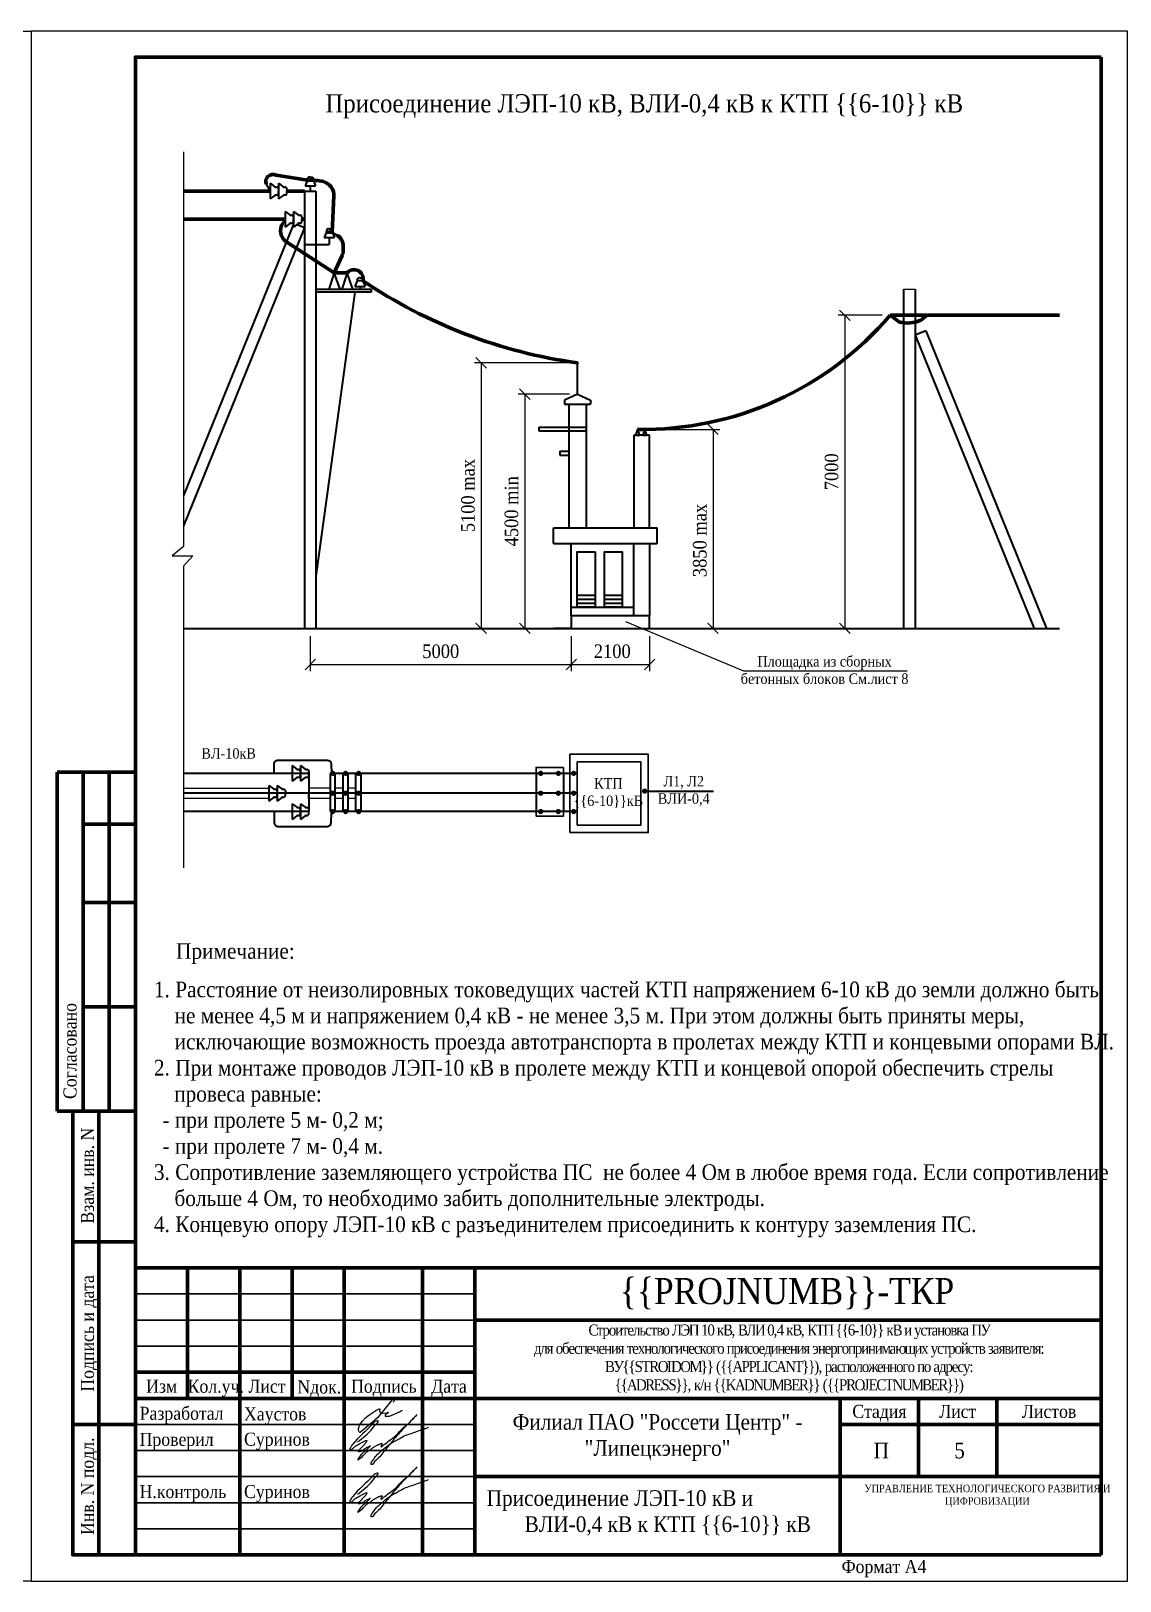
# Model space of a CAD drawing. Header units: millimetres. Extents: x 2157 to 10678, y 3616 to 3913.
# Drawn here: x 6897.9 to 7106.5, y 3616.3 to 3913.3 of the extents above; entities that cross this region are included whole.
import ezdxf
from ezdxf.enums import TextEntityAlignment as Align

# ---------------------------------------------------------------- set-up
doc = ezdxf.new("R2010")
doc.units = ezdxf.units.MM
doc.layers.add('П', color=7, linetype='Continuous')
doc.layers.add('Чертеж', color=7, linetype='Continuous')
doc.styles.add('ESKD1', font='', dxfattribs={"width": 1.2, "oblique": 15})
doc.styles.add('Simplex8', font='Times New Roman.ttf', dxfattribs={"height": 3.5})
doc.styles.add('стиль1', font='Times New Roman.ttf', dxfattribs={"width": 0.9})
doc.styles.add('стиль2', font='Times New Roman.ttf', dxfattribs={"width": 0.9, "height": 2.5})
doc.styles.get('ESKD1').set_extended_font_data('GOST type A')
doc.dimstyles.new('GENPLAN', dxfattribs={"dimtxt": 2.6, "dimasz": 4, "dimexe": 1.3, "dimexo": 1.5, "dimgap": 1.2, "dimtad": 1, "dimzin": 0, "dimtxsty": 'ESKD1', "dimtsz": 1, "dimcen": -2, "dimadec": 0, "dimazin": 0, "dimtfac": 0.75, "dimtix": 1, "dimtmove": 0, "dimatfit": 3, "dimfxl": 1, "dimtvp": 1.2, "dimarcsym": 0})

# ---------------------------------------------------------------- blocks, each defined once
blk = doc.blocks.new('Штамп б')
at = {"lineweight": 70}
for points in [[(20, 0), (8, 0), (8, 85), (20, 85)], [(13, 0), (13, 85)], [(8, 60), (20, 60)], [(8, 25), (20, 25)]]:
    blk.add_lwpolyline(points, dxfattribs=at)
at = {"lineweight": 25, "style": 'Simplex8', "width": 0.9}
for s, p in [('Взам. инв. N', (12.06, 63.49)), ('Подпись и дата', (12.06, 31.28)), ('Инв. N подл.', (12.06, 3.82))]:
    blk.add_text(s, height=2.5, rotation=90, dxfattribs=at).set_placement(p)
blk = doc.blocks.new('A$C5B0935FB')
at = {"lineweight": 70}
for p, q in [((20, 65), (5, 65)), ((5, 0), (5, 65)), ((10, 55), (10, 65)), ((15, 0), (15, 65)), ((20, 0), (20, 65)), ((10, 40), (10, 55)), ((10, 55), (20, 55)), ((10, 20), (10, 40)), ((10, 40), (20, 40)), ((10, 0), (10, 20)), ((10, 20), (20, 20)), ((10, 0), (5, 0)), ((15, 0), (10, 0)), ((20, 0), (15, 0)), ((15, 0), (15, 0))]:
    blk.add_line(p, q, dxfattribs=at)
at = {"lineweight": 25, "style": 'стиль1', "width": 0.9}
blk.add_text('Согласовано', height=2.5, rotation=90, dxfattribs=at).set_placement((8.72, 2.35))
blk = doc.blocks.new('A$C7F1F469D')
at = {"color": 5, "lineweight": 25}
blk.add_spline([(-0.1, 1.78), (1.34, 2.93), (2.75, 4.33), (3.55, 5.31), (3.81, 5.64), (3.86, 5.8), (3.66, 5.81), (3.25, 5.7), (2.89, 5.36), (-1.09, 1.26), (-1.29, 0.98), (-1.47, 0.67), (-1.59, 0.28), (-1.54, 0.16), (-0.98, 0.55), (-0.42, 1.01), (0.34, 1.44), (1.08, 1.86), (1.69, 1.97), (1.62, 1.83), (1.26, 1.37), (0.56, 0.61), (0.16, 0.22), (0, 0), (0.24, -0.04), (0.82, 0.16), (1.44, 0.58), (2.18, 0.95), (2.33, 1.04), (1.93, 0.58), (1.28, 0.02), (0.64, -0.58), (0.1, -1.31), (-0.06, -1.68), (0.13, -1.59), (0.39, -1.41), (1.23, -0.56), (1.62, -0.16), (2.27, 0.27), (2.82, 0.65), (3.41, 1.04), (3.83, 1.25), (4.1, 1.35), (4.33, 1.44), (4.56, 1.45), (4.6, 1.35), (4.48, 1.19), (4.35, 0.92), (4.39, 0.82), (4.59, 0.91), (5.09, 1.34), (6.19, 2.18), (7.41, 3.21), (8.36, 4.22), (9.62, 5.31), (10.99, 6.68), (11.27, 6.98), (9.83, 5.51), (8.6, 4.26), (7.7, 3.28), (7.2, 2.7), (6.74, 2.12), (6.16, 1.41), (5.49, 0.62), (4.74, -0.34), (3.92, -1.29), (3.19, -1.94), (2.91, -2.31), (2.67, -2.58), (2.52, -2.55), (2.49, -2.26), (2.69, -1.9), (3.27, -1.11), (3.8, -0.52), (4.48, 0.07), (5.33, 0.79), (5.97, 1.29), (6.7, 1.77), (7.56, 2.21), (8.83, 2.91), (10.02, 3.35), (11.36, 3.83), (12.55, 4.24), (13.47, 4.57)], degree=3, dxfattribs=at)
blk = doc.blocks.new('Штамп фамилии')
at = {"layer": 'Чертеж', "color": 5, "lineweight": -2}
blk.add_lwpolyline([(47.56, 0.85), (47.63, 0.98), (47.71, 1.12), (47.75, 1.2), (47.79, 1.26), (47.82, 1.32), (47.85, 1.37), (47.85, 1.41), (47.85, 1.5), (47.83, 1.56), (47.8, 1.58), (47.75, 1.59), (47.69, 1.59), (47.65, 1.58), (47.6, 1.56), (47.53, 1.53), (47.47, 1.48), (47.41, 1.42), (47.34, 1.32), (45.35, -1.11), (44.5, -2.12), (43.04, -3.43), (41.29, -4.9), (41.18, -4.96), (41.1, -4.94), (41.06, -4.9), (41.02, -4.83), (40.95, -4.71), (40.89, -4.56), (40.88, -4.4), (40.88, -4.26), (40.91, -4.09), (40.95, -3.94), (40.99, -3.84), (41.05, -3.64), (41.14, -3.44), (41.38, -3.09), (41.64, -2.76), (42.23, -2.17), (42.59, -1.81), (43.05, -1.48), (43.63, -1.13), (44.19, -0.77), (44.85, -0.41), (44.92, -0.44), (44.94, -0.46), (44.95, -0.51), (44.89, -0.87), (44.97, -1.02), (45.03, -1.1), (45.09, -1.13), (45.19, -1.2), (45.35, -1.22), (45.55, -1.22), (46.39, -1.16), (46.48, -1.08), (46.54, -1.05), (46.56, -1.07), (46.57, -1.09), (46.56, -1.13), (46.54, -1.15), (46.53, -1.18), (46.48, -1.21), (46.37, -1.3), (46.01, -1.59), (45.97, -1.66), (45.96, -1.7), (45.96, -1.78), (45.99, -1.81), (46.12, -1.82), (46.26, -1.81), (46.68, -1.81), (46.77, -1.8), (46.92, -1.76), (47.12, -1.67), (48.59, -1.09), (48.75, -0.97), (48.9, -0.86), (49.05, -0.79), (49.15, -0.75), (49.3, -0.69)], dxfattribs=at)
at = {"layer": 'Чертеж', "color": 67, "lineweight": -2, "true_color": 0x727430}
for p in [(40.81, -8.53), (40.81, -18.55)]:
    blk.add_blockref('A$C7F1F469D', p, dxfattribs=at)
at = {"color": 7, "char_height": 2.5, "attachment_point": 4, "style": 'стиль1'}
for s, insert, width in [(' Разработал', (-1.9, -1.68), 17), ('Хаустов', (18.94, -1.81), 20), (' Проверил', (-1.9, -6.68), 17), (' Суринов', (18.1, -6.65), 20), (' Н.контроль', (-1.9, -16.68), 17), (' Суринов', (18.1, -16.68), 20)]:
    blk.add_mtext(s, dxfattribs=dict(at, insert=insert, width=width))
blk = doc.blocks.new('*D39')
at = {"color": 0, "lineweight": -2, "transparency": 16777216}
for p, q in [((6951.37, 3797.35), (6951.37, 3790.62)), ((7001.37, 3797.35), (7001.37, 3790.62)), ((6950.37, 3790.92), (6952.37, 3792.92)), ((7000.37, 3790.92), (7002.37, 3792.92)), ((6951.37, 3791.92), (7001.37, 3791.92))]:
    blk.add_line(p, q, dxfattribs=at)
at = {"layer": 'Defpoints', "color": 0, "transparency": 16777216}
for p in [(6951.37, 3798.85), (7001.37, 3798.85), (7001.37, 3791.92)]:
    blk.add_point(p, dxfattribs=at)
at = {"color": 0, "transparency": 16777216, "insert": (6976.37, 3794.45), "char_height": 2.6, "attachment_point": 5, "style": 'стиль1'}
blk.add_mtext('5000', dxfattribs=at)
blk = doc.blocks.new('*D40')
at = {"color": 0, "lineweight": -2, "transparency": 16777216}
for p, q in [((7001.37, 3797.35), (7001.37, 3790.62)), ((7016.37, 3797.35), (7016.37, 3790.62)), ((7000.37, 3790.92), (7002.37, 3792.92)), ((7015.37, 3790.92), (7017.37, 3792.92)), ((7001.37, 3791.92), (7016.37, 3791.92))]:
    blk.add_line(p, q, dxfattribs=at)
at = {"layer": 'Defpoints', "color": 0, "transparency": 16777216}
for p in [(7001.37, 3798.85), (7016.37, 3798.85), (7016.37, 3791.92)]:
    blk.add_point(p, dxfattribs=at)
at = {"color": 0, "transparency": 16777216, "insert": (7009.22, 3794.45), "char_height": 2.6, "attachment_point": 5, "style": 'стиль1'}
blk.add_mtext('2100', dxfattribs=at)
blk = doc.blocks.new('*D41')
at = {"color": 0, "lineweight": -2, "transparency": 16777216}
for p, q in [((7001.05, 3849.72), (6982.8, 3849.72)), ((6985.1, 3848.72), (6983.1, 3850.72)), ((6984.1, 3849.72), (6984.1, 3798.85)), ((7001.05, 3798.85), (6982.8, 3798.85)), ((6985.1, 3797.85), (6983.1, 3799.85))]:
    blk.add_line(p, q, dxfattribs=at)
at = {"layer": 'Defpoints', "color": 0, "transparency": 16777216}
for p in [(7002.55, 3849.72), (6984.1, 3798.85), (7002.55, 3798.85)]:
    blk.add_point(p, dxfattribs=at)
at = {"color": 0, "transparency": 16777216, "insert": (6981.58, 3824.29), "char_height": 2.6, "attachment_point": 5, "rotation": 90, "style": 'стиль1'}
blk.add_mtext('5100 max', dxfattribs=at)
blk = doc.blocks.new('*D42')
at = {"color": 0, "lineweight": -2, "transparency": 16777216}
for p, q in [((7001.05, 3843.72), (6991.17, 3843.72)), ((6993.47, 3842.72), (6991.47, 3844.72)), ((6992.47, 3843.72), (6992.47, 3798.85)), ((7001.05, 3798.85), (6991.17, 3798.85)), ((6993.47, 3797.85), (6991.47, 3799.85))]:
    blk.add_line(p, q, dxfattribs=at)
at = {"layer": 'Defpoints', "color": 0, "transparency": 16777216}
for p in [(7002.55, 3843.72), (6992.47, 3798.85), (7002.55, 3798.85)]:
    blk.add_point(p, dxfattribs=at)
at = {"color": 0, "transparency": 16777216, "insert": (6989.92, 3821.29), "char_height": 2.6, "attachment_point": 5, "rotation": 90, "style": 'стиль1'}
blk.add_mtext('4500 min', dxfattribs=at)
blk = doc.blocks.new('*D43')
at = {"color": 0, "lineweight": -2, "transparency": 16777216}
for p, q in [((7029.52, 3835.98), (7027.52, 3837.98)), ((7016.94, 3836.98), (7029.82, 3836.98)), ((7028.52, 3836.98), (7028.52, 3798.85)), ((7016.94, 3798.85), (7029.82, 3798.85)), ((7029.52, 3797.85), (7027.52, 3799.85))]:
    blk.add_line(p, q, dxfattribs=at)
at = {"layer": 'Defpoints', "color": 0, "transparency": 16777216}
for p in [(7015.44, 3836.98), (7015.44, 3798.85), (7028.52, 3798.85)]:
    blk.add_point(p, dxfattribs=at)
at = {"color": 0, "transparency": 16777216, "insert": (7025.99, 3815.69), "char_height": 2.6, "attachment_point": 5, "rotation": 90, "style": 'стиль1'}
blk.add_mtext('3850 max', dxfattribs=at)
blk = doc.blocks.new('*D44')
at = {"color": 0, "lineweight": -2, "transparency": 16777216}
for p, q in [((7060.92, 3858.85), (7052.46, 3858.85)), ((7054.76, 3857.85), (7052.76, 3859.85)), ((7053.76, 3858.85), (7053.76, 3798.85)), ((7060.92, 3798.85), (7052.46, 3798.85)), ((7054.76, 3797.85), (7052.76, 3799.85))]:
    blk.add_line(p, q, dxfattribs=at)
at = {"layer": 'Defpoints', "color": 0, "transparency": 16777216}
for p in [(7062.42, 3858.85), (7053.76, 3798.85), (7062.42, 3798.85)]:
    blk.add_point(p, dxfattribs=at)
at = {"color": 0, "transparency": 16777216, "insert": (7051.23, 3828.85), "char_height": 2.6, "attachment_point": 5, "rotation": 90, "style": 'стиль1'}
blk.add_mtext('7000', dxfattribs=at)

msp = doc.modelspace()

# ---------------------------------------------------------------- linework, layer by layer
at = {"lineweight": 70}
for p, q in [((7102.884, 3908.313), (7102.884, 3621.313)), ((6943.701, 3882.643), (6927.078, 3882.643)), ((6950.278, 3882.643), (6946.899, 3882.643)), ((6946.571, 3877.247), (6927.078, 3877.247)), ((6950.278, 3877.247), (6949.769, 3877.247)), ((6955.952, 3866.949), (6946.862, 3872.877)), ((6957.467, 3870.288), (6955.952, 3866.949)), ((6957.702, 3871.993), (6957.702, 3871.375)), ((6958.426, 3866.967), (6955.952, 3866.967)), ((7062.421, 3858.851), (7094.859, 3858.851)), ((6917.884, 3621.313), (7102.884, 3621.313))]:
    msp.add_line(p, q, dxfattribs=at)
for p, q in [((6927.078, 3890.188), (6927.078, 3814.54)), ((6952.458, 3798.85), (6952.458, 3863.85)), ((7065.063, 3863.85), (7067.243, 3863.85)), ((7065.063, 3798.85), (7065.063, 3858.851)), ((6927.078, 3814.54), (6924.944, 3812.744)), ((6924.944, 3812.744), (6928.869, 3812.744)), ((6928.869, 3812.744), (6927.078, 3810.783)), ((6927.078, 3810.783), (6927.078, 3752.937)), ((6950.278, 3798.83), (6951.368, 3798.83)), ((6952.458, 3798.83), (6951.368, 3798.83)), ((7011.773, 3800.15), (7034.359, 3790.682)), ((7034.359, 3790.682), (7065.68, 3790.682))]:
    msp.add_line(p, q)
at = {"lineweight": 40}
for p, q in [((6942.899, 3883.99), (6943.701, 3882.643)), ((6943.701, 3884.143), (6943.701, 3881.143)), ((6943.701, 3884.143), (6944.607, 3883.465)), ((6944.607, 3881.82), (6943.701, 3881.143)), ((6944.824, 3883.393), (6944.942, 3883.393)), ((6944.824, 3881.893), (6944.942, 3881.893)), ((6945.3, 3884.143), (6945.3, 3881.143)), ((6945.3, 3884.143), (6946.206, 3883.465)), ((6945.303, 3883.028), (6945.3, 3882.643)), ((6945.303, 3882.257), (6945.3, 3882.643)), ((6946.206, 3881.82), (6945.3, 3881.143)), ((6946.423, 3883.393), (6946.541, 3883.393)), ((6946.423, 3881.893), (6946.541, 3881.893)), ((6946.902, 3883.028), (6946.899, 3882.643)), ((6946.902, 3882.257), (6946.899, 3882.643)), ((6950.278, 3882.643), (6950.278, 3844.991)), ((6950.278, 3882.643), (6952.458, 3882.643)), ((6950.368, 3883.664), (6952.368, 3883.664)), ((6951.925, 3884.724), (6950.811, 3884.724)), ((6951.368, 3883.664), (6951.368, 3882.643)), ((6952.458, 3882.643), (6952.458, 3798.83)), ((6948.17, 3876.278), (6927.078, 3824.303)), ((6946.096, 3876.518), (6946.571, 3877.247)), ((6946.571, 3878.747), (6946.571, 3875.747)), ((6946.571, 3878.747), (6947.477, 3878.069)), ((6947.477, 3876.425), (6946.571, 3875.747)), ((6947.693, 3877.997), (6947.812, 3877.997)), ((6947.693, 3876.497), (6947.812, 3876.497)), ((6948.17, 3878.747), (6948.17, 3875.747)), ((6948.17, 3878.747), (6949.076, 3878.069)), ((6948.173, 3877.632), (6948.17, 3877.247)), ((6948.173, 3876.861), (6948.17, 3877.247)), ((6949.076, 3876.425), (6948.17, 3875.747)), ((6948.849, 3876.255), (6950.278, 3875.675)), ((6949.292, 3877.997), (6949.41, 3877.997)), ((6949.292, 3876.497), (6949.41, 3876.497)), ((6949.772, 3877.632), (6949.769, 3877.247)), ((6949.772, 3876.861), (6949.769, 3877.247)), ((6950.278, 3875.675), (6927.078, 3818.506)), ((6954.007, 3873.735), (6956.007, 3873.735)), ((6955.564, 3874.796), (6954.45, 3874.796)), ((6955.007, 3873.735), (6955.007, 3872.378)), ((6955.564, 3874.796), (6956.479, 3874.217)), ((6950.278, 3872.378), (6955.007, 3872.378)), ((6950.278, 3869.47), (6950.278, 3798.83)), ((6959.912, 3864.381), (6961.912, 3864.381)), ((6961.469, 3865.441), (6960.355, 3865.441)), ((6960.912, 3864.381), (6960.912, 3863.85)), ((6952.458, 3863.85), (6963.04, 3863.85)), ((6963.04, 3863.258), (6952.458, 3863.258)), ((6959.904, 3863.258), (6952.458, 3808.857)), ((6963.04, 3863.85), (6963.04, 3863.258)), ((7065.063, 3798.85), (7065.063, 3863.85)), ((7067.243, 3863.85), (7067.243, 3798.83)), ((7069.261, 3855.851), (7067.243, 3855.029)), ((7069.261, 3855.851), (7092.393, 3798.85)), ((7067.243, 3855.029), (7090.04, 3798.85)), ((7002.546, 3843.721), (7002.546, 3849.721)), ((7002.546, 3843.721), (7000.058, 3842.562)), ((7002.546, 3843.721), (7005.033, 3842.562)), ((7000.058, 3842.562), (7000.058, 3841.799)), ((7000.058, 3841.799), (7005.033, 3841.799)), ((7000.893, 3841.799), (7000.893, 3818.1)), ((7004.255, 3818.1), (7004.255, 3841.799)), ((7005.033, 3842.562), (7005.033, 3841.799)), ((6995.137, 3837.407), (7004.255, 3837.407)), ((6995.137, 3837.407), (6995.137, 3836.715)), ((6995.137, 3836.715), (7004.255, 3836.715)), ((7016.368, 3835.85), (7013.35, 3835.85)), ((7013.35, 3835.85), (7013.35, 3818.1)), ((7016.368, 3818.1), (7016.368, 3835.85)), ((6999.166, 3832.775), (7000.893, 3832.775)), ((6999.166, 3832.775), (6999.166, 3832.02)), ((6999.166, 3832.02), (7000.893, 3832.02)), ((6997.966, 3818.1), (7017.845, 3818.1)), ((6997.966, 3815.1), (6997.966, 3818.1)), ((6999.989, 3818.1), (7002.833, 3818.1)), ((7001.411, 3818.1), (7004.255, 3818.1)), ((7017.845, 3815.1), (7017.845, 3818.1)), ((6997.966, 3815.1), (7017.845, 3815.1)), ((7001.368, 3801.25), (7001.368, 3815.1)), ((7005.937, 3813.5), (7005.937, 3802.926)), ((7007.654, 3813.5), (7007.654, 3802.926)), ((7011.29, 3815.1), (7016.368, 3815.1)), ((7013.35, 3801.25), (7013.35, 3815.1)), ((7016.368, 3815.1), (7016.368, 3801.25)), ((7002.486, 3805.224), (7005.937, 3805.224)), ((7007.654, 3805.224), (7011.138, 3805.224)), ((7001.368, 3802.926), (7013.35, 3802.926)), ((7002.486, 3804.415), (7005.937, 3804.415)), ((7002.486, 3803.701), (7005.937, 3803.701)), ((7007.654, 3804.415), (7011.138, 3804.415)), ((7007.654, 3803.701), (7011.138, 3803.701)), ((6927.078, 3798.85), (7094.859, 3798.85)), ((7016.368, 3801.25), (7011.29, 3801.25)), ((6947.894, 3772.569), (6947.894, 3769.569)), ((6947.894, 3772.569), (6948.8, 3771.891)), ((6949.493, 3772.569), (6949.493, 3769.569)), ((6949.493, 3772.569), (6950.399, 3771.891)), ((6951.092, 3771.069), (6927.078, 3771.069)), ((6948.8, 3770.247), (6947.894, 3769.569)), ((6949.016, 3771.819), (6949.134, 3771.819)), ((6949.016, 3770.319), (6949.134, 3770.319)), ((6949.496, 3771.454), (6949.493, 3771.069)), ((6949.496, 3770.683), (6949.493, 3771.069)), ((6950.399, 3770.247), (6949.493, 3769.569)), ((6950.615, 3771.819), (6950.733, 3771.819)), ((6950.615, 3770.319), (6950.733, 3770.319)), ((6951.095, 3771.454), (6951.092, 3771.069)), ((6951.092, 3771.069), (6951.092, 3763.746)), ((6951.095, 3770.683), (6951.092, 3771.069)), ((7002.27, 3771.069), (6955.172, 3771.069)), ((6994.623, 3771.069), (6994.623, 3763.746)), ((6999.858, 3771.069), (6999.858, 3763.746)), ((7002.27, 3767.259), (6927.078, 3767.259)), ((6943.425, 3768.759), (6943.425, 3765.759)), ((6943.425, 3768.759), (6944.331, 3768.081)), ((6944.331, 3766.437), (6943.425, 3765.759)), ((6944.548, 3768.009), (6944.666, 3768.009)), ((6944.548, 3766.509), (6944.666, 3766.509)), ((6945.024, 3768.759), (6945.024, 3765.759)), ((6945.024, 3768.759), (6945.93, 3768.081)), ((6945.027, 3767.645), (6945.024, 3767.259)), ((6945.027, 3766.874), (6945.024, 3767.259)), ((6945.93, 3766.437), (6945.024, 3765.759)), ((6946.147, 3768.009), (6946.265, 3768.009)), ((6946.147, 3766.509), (6946.265, 3766.509)), ((6946.626, 3767.645), (6946.623, 3767.259)), ((6946.626, 3766.874), (6946.623, 3767.259)), ((7015.421, 3767.657), (7028.598, 3767.658)), ((6951.092, 3763.746), (6927.078, 3763.746)), ((6947.894, 3765.246), (6947.894, 3762.246)), ((6947.894, 3765.246), (6948.8, 3764.568)), ((6949.016, 3764.496), (6949.134, 3764.496)), ((6949.016, 3762.996), (6949.134, 3762.996)), ((6949.493, 3765.246), (6949.493, 3762.246)), ((6949.493, 3765.246), (6950.399, 3764.568)), ((6949.496, 3764.132), (6949.493, 3763.746)), ((6949.496, 3763.361), (6949.493, 3763.746)), ((6950.615, 3764.496), (6950.733, 3764.496)), ((6950.615, 3762.996), (6950.733, 3762.996)), ((6951.095, 3764.132), (6951.092, 3763.746)), ((6951.095, 3763.361), (6951.092, 3763.746)), ((7002.27, 3763.746), (6955.172, 3763.746)), ((6948.8, 3762.924), (6947.894, 3762.246)), ((6950.399, 3762.924), (6949.493, 3762.246))]:
    msp.add_line(p, q, dxfattribs=at)
at = {"lineweight": 70}
for points in [[(7102.884, 3908.313), (6917.884, 3908.313), (6917.884, 3621.313)], [(6917.884, 3676.313), (7102.884, 3676.313)], [(6927.884, 3676.313), (6927.884, 3651.313)], [(6937.884, 3676.313), (6937.884, 3621.313)], [(6947.884, 3676.313), (6947.884, 3651.313)], [(6957.884, 3676.313), (6957.884, 3621.313)], [(6972.884, 3676.313), (6972.884, 3621.313)], [(6982.884, 3676.313), (6982.884, 3621.313)], [(6982.884, 3666.313), (7102.884, 3666.313)], [(6917.884, 3656.313), (6982.884, 3656.313)], [(6917.884, 3651.313), (7102.884, 3651.313)], [(7052.884, 3651.313), (7052.884, 3621.313)], [(7067.884, 3651.313), (7067.884, 3636.313)], [(7082.884, 3651.313), (7082.884, 3636.313)], [(7052.884, 3646.313), (7102.884, 3646.313)], [(6982.884, 3636.313), (7102.884, 3636.313)]]:
    msp.add_lwpolyline(points, dxfattribs=at)
for points in [[(6942.899, 3883.99), (6942.899, 3883.99, -0.6528679), (6944.861, 3885.695), (6950.811, 3884.724, -0.0643571), (6953.923, 3884.466), (6954.418, 3884.224, -0.298991), (6955.889, 3881.738), (6955.564, 3874.796), (6954.45, 3874.796)], [(6961.469, 3865.441), (6961.469, 3865.441, 0.1137863), (7002.546, 3849.721), (7002.546, 3849.721)], [(7062.421, 3858.851), (7064.208, 3857.534, 0.1665302), (7068.314, 3857.88), (7069.512, 3858.851)]]:
    msp.add_lwpolyline(points, format="xyb", dxfattribs=at)
at = {"lineweight": 40}
for points in [[(6951.368, 3885.315), (6951.041, 3885.315, 0.2100397), (6950.811, 3884.997), (6950.811, 3884.859, -0.1004785), (6950.753, 3884.574), (6950.368, 3883.664)], [(6951.368, 3885.315), (6951.695, 3885.315, -0.2100397), (6951.925, 3884.997), (6951.925, 3884.859, 0.1004785), (6951.982, 3884.574), (6952.368, 3883.664)], [(6955.007, 3875.387), (6954.68, 3875.387, 0.2100397), (6954.45, 3875.068), (6954.45, 3874.93, -0.1004785), (6954.392, 3874.645), (6954.007, 3873.735)], [(6955.007, 3875.387), (6955.334, 3875.387, -0.2100397), (6955.564, 3875.068), (6955.564, 3874.93, 0.1004785), (6955.622, 3874.645), (6956.007, 3873.735)], [(6960.912, 3866.033), (6960.585, 3866.033, 0.2100397), (6960.355, 3865.714), (6960.355, 3865.576, -0.1004785), (6960.297, 3865.291), (6959.912, 3864.381)], [(6960.912, 3866.033), (6961.239, 3866.033, -0.2100397), (6961.469, 3865.714), (6961.469, 3865.576, 0.1004785), (6961.527, 3865.291), (6961.912, 3864.381)], [(6944.438, 3771.069), (6944.438, 3772.875, -0.4142136), (6945.169, 3773.606), (6954.669, 3773.606, -0.410032), (6955.4, 3772.885), (6955.426, 3771.069)], [(6944.438, 3763.746), (6944.438, 3761.643, 0.4142136), (6945.169, 3760.913), (6954.669, 3760.913, 0.410032), (6955.4, 3761.633), (6955.426, 3763.45)]]:
    msp.add_lwpolyline(points, format="xyb", dxfattribs=at)
for points in [[(6954.924, 3863.85), (6957.077, 3863.85), (6955.952, 3866.949), (6955.952, 3866.949)], [(6957.398, 3863.868), (6959.551, 3863.868), (6958.426, 3866.967), (6958.426, 3866.967)], [(7013.687, 3835.843), (7014.472, 3835.843), (7014.062, 3836.974), (7014.062, 3836.974)], [(7015.063, 3835.85), (7015.849, 3835.85), (7015.438, 3836.981), (7015.438, 3836.981)], [(7001.368, 3798.85), (7016.368, 3798.85), (7016.368, 3801.25), (7001.368, 3801.25)]]:
    msp.add_lwpolyline(points, close=True, dxfattribs=at)
for points in [[(7005.937, 3802.926), (7002.486, 3802.926), (7002.486, 3813.5), (7005.937, 3813.5)], [(7007.654, 3813.5), (7011.138, 3813.5), (7011.138, 3802.926), (7007.654, 3802.926)], [(7001.368, 3798.85), (6997.966, 3798.85)], [(6955.172, 3771.069), (6955.172, 3763.746)], [(6956.157, 3763.746), (6956.157, 3771.069)], [(6957.668, 3763.746), (6957.668, 3771.069)], [(6958.631, 3763.746), (6958.631, 3771.069)], [(6960.11, 3763.746), (6960.11, 3771.069)], [(6961.143, 3763.746), (6961.143, 3771.069)]]:
    msp.add_lwpolyline(points, dxfattribs=at)
at = {"lineweight": 35}
for points in [[(6999.86, 3772.209), (6994.623, 3772.209), (6994.623, 3762.892), (6999.86, 3762.892)], [(7001.092, 3759.72), (7016.092, 3759.72), (7016.092, 3774.72), (7001.092, 3774.72)], [(7002.51, 3761.13), (7014.656, 3761.13), (7014.656, 3773.275), (7002.51, 3773.275)]]:
    msp.add_lwpolyline(points, close=True, dxfattribs=at)
at = {"lineweight": 40, "const_width": 0.5}
for points in [[(6955.426, 3771.069, 1), (6955.926, 3771.069, 1)], [(6957.9, 3771.069, 1), (6958.4, 3771.069, 1)], [(6960.386, 3771.069, 1), (6960.886, 3771.069, 1)], [(6995.255, 3771.069, 1), (6995.755, 3771.069, 1)], [(6998.64, 3771.069, 1), (6999.14, 3771.069, 1)], [(6955.426, 3767.259, 1), (6955.926, 3767.259, 1)], [(6957.9, 3767.259, 1), (6958.4, 3767.259, 1)], [(6960.386, 3767.259, 1), (6960.886, 3767.259, 1)], [(6995.255, 3767.259, 1), (6995.755, 3767.259, 1)], [(6998.64, 3767.259, 1), (6999.14, 3767.259, 1)], [(6955.426, 3763.746, 1), (6955.926, 3763.746, 1)], [(6957.9, 3763.746, 1), (6958.4, 3763.746, 1)], [(6960.386, 3763.746, 1), (6960.886, 3763.746, 1)], [(6995.255, 3763.746, 1), (6995.755, 3763.746, 1)], [(6998.64, 3763.746, 1), (6999.14, 3763.746, 1)]]:
    msp.add_lwpolyline(points, format="xyb", close=True, dxfattribs=at)
at = {"const_width": 0.5}
for points in [[(7001.574, 3771.069, 1), (7002.074, 3771.069, 1)], [(7001.574, 3767.259, 1), (7002.074, 3767.259, 1)], [(7015.171, 3767.657, 1), (7015.671, 3767.657, 1)], [(7001.574, 3763.746, -1), (7002.074, 3763.746, -1)]]:
    msp.add_lwpolyline(points, format="xyb", close=True, dxfattribs=at)
at = {"lineweight": 25}
for points in [[(6927.078, 3768.259), (6943.425, 3768.259)], [(6943.425, 3766.259), (6927.078, 3766.259)], [(6955.172, 3768.259), (6951.041, 3768.259), (6951.041, 3767.259), (6958.631, 3767.259)], [(6955.172, 3766.259), (6951.041, 3766.259), (6951.041, 3767.259), (6958.631, 3767.259)], [(6957.668, 3768.259), (6956.157, 3768.259)], [(6957.668, 3766.259), (6956.157, 3766.259)], [(6960.142, 3768.259), (6958.631, 3768.259)], [(6960.142, 3766.259), (6958.631, 3766.259)]]:
    msp.add_lwpolyline(points, dxfattribs=at)
at = {"lineweight": 30}
for points in [[(6917.884, 3671.313), (6982.884, 3671.313)], [(6917.884, 3666.313), (6982.884, 3666.313)], [(6917.884, 3661.313), (6982.884, 3661.313)], [(6917.884, 3646.313), (6982.884, 3646.313)], [(6917.884, 3641.313), (6982.884, 3641.313)], [(6917.884, 3636.313), (6982.884, 3636.313)], [(6917.884, 3631.313), (6982.884, 3631.313)], [(6917.884, 3626.313), (6982.884, 3626.313)]]:
    msp.add_lwpolyline(points, dxfattribs=at)
at = {"lineweight": 40}
for centre, start, end in [((6944.824, 3883.754), 233.18677, 270), ((6944.824, 3881.531), 90, 126.81323), ((6944.942, 3883.031), 359.5272, 90), ((6944.942, 3882.254), 270, 0.4728), ((6946.423, 3883.754), 233.18677, 270), ((6946.423, 3881.531), 90, 126.81323), ((6946.541, 3883.031), 359.5272, 90), ((6946.541, 3882.254), 270, 0.4728), ((6947.693, 3878.358), 233.18677, 270), ((6947.693, 3876.135), 90, 126.81323), ((6947.812, 3877.635), 359.5272, 90), ((6947.812, 3876.858), 270, 0.4728), ((6949.292, 3878.358), 233.18677, 270), ((6949.292, 3876.135), 90, 126.81323), ((6949.41, 3877.635), 359.5272, 90), ((6949.41, 3876.858), 270, 0.4728), ((6949.016, 3772.18), 233.18677, 270), ((6949.016, 3769.957), 90, 126.81323), ((6949.134, 3771.457), 359.5272, 90), ((6949.134, 3770.68), 270, 0.4728), ((6950.615, 3772.18), 233.18677, 270), ((6950.615, 3769.957), 90, 126.81323), ((6950.733, 3771.457), 359.5272, 90), ((6950.733, 3770.68), 270, 0.4728), ((6944.548, 3768.371), 233.18677, 270), ((6944.548, 3766.148), 90, 126.81323), ((6944.666, 3767.648), 359.5272, 90), ((6944.666, 3766.871), 270, 0.4728), ((6946.147, 3768.371), 233.18677, 270), ((6946.147, 3766.148), 90, 126.81323), ((6946.265, 3767.648), 359.5272, 90), ((6946.265, 3766.871), 270, 0.4728), ((6949.016, 3764.858), 233.18677, 270), ((6949.016, 3762.635), 90, 126.81323), ((6949.134, 3764.135), 359.5272, 90), ((6949.134, 3763.358), 270, 0.4728), ((6950.615, 3764.858), 233.18677, 270), ((6950.615, 3762.635), 90, 126.81323), ((6950.733, 3764.135), 359.5272, 90), ((6950.733, 3763.358), 270, 0.4728)]:
    msp.add_arc(centre, 0.361, start, end, dxfattribs=at)
at = {"lineweight": 70}
for centre, radius, start, end in [((6948.3, 3875.081), 2.631, 146.88551, 236.88868), ((6955.071, 3871.993), 2.631, 0, 57.66319), ((6955.071, 3871.375), 2.631, 335.58483, 0), ((6959.756, 3865.823), 1.755, 347.43212, 139.31434), ((7015.041, 3899.198), 62.232, 269.09872, 319.58402)]:
    msp.add_arc(centre, radius, start, end, dxfattribs=at)
at = {"layer": 'П'}
for points in [[(6687.884, 3913.313), (6897.884, 3913.313), (6897.884, 3616.313), (6687.884, 3616.313)], [(6897.884, 3616.313), (7107.884, 3616.313), (7107.884, 3913.313), (6897.884, 3913.313)]]:
    msp.add_lwpolyline(points, close=True, dxfattribs=at)

# ---------------------------------------------------------------- block references
for name, p in [('A$C5B0935FB', (6897.884, 3706.313)), ('Штамп фамилии', (6919.734, 3649.724))]:
    msp.add_blockref(name, p)
at = {"lineweight": 25}
msp.add_blockref('Штамп б', (6897.884, 3621.313), dxfattribs=at)

# ---------------------------------------------------------------- texts
at = {"style": 'стиль1', "width": 0.9}
for s, p in [('         Примечание:', (6916.496, 3735.53)), ('  1. Расстояние от неизолировных токоведущих частей КТП напряжением 6-10 кВ до земли должно быть ', (6919.389, 3728.166)), ('  не менее 4,5 м и напряжением 0,4 кВ - не менее 3,5 м. При этом должны быть приняты меры, ', (6923.345, 3723.166)), ('  исключающие возможность проезда автотранспорта в пролетах между КТП и концевыми опорами ВЛ.', (6923.346, 3718.166)), ('  2. При монтаже проводов ЛЭП-10 кВ в пролете между КТП и концевой опорой обеспечить стрелы  ', (6919.389, 3713.166)), ('провеса равные:', (6925.309, 3708.166)), ('  - при пролете 5 м- 0,2 м;', (6921.017, 3703.166)), ('  - при пролете 7 м- 0,4 м.', (6921.017, 3698.166)), ('  3. Сопротивление заземляющего устройства ПС  не более 4 Ом в любое время года. Если сопротивление ', (6919.389, 3693.166)), ('  больше 4 Ом, то необходимо забить дополнительные электроды.', (6923.313, 3688.166)), ('  4. Концевую опору ЛЭП-10 кВ с разъединителем присоединить к контуру заземления ПС.', (6919.389, 3683.166))]:
    msp.add_text(s, height=3, dxfattribs=at).set_placement(p)
at = {"lineweight": 25, "style": 'стиль1', "width": 0.9}
for s, p in [('Изм', (6919.937, 3652.386)), ('Кол.уч.', (6927.884, 3652.386)), ('Лист', (6939.515, 3652.386)), ('Nдок.', (6948.906, 3652.243)), ('Подпись', (6959.181, 3652.386)), ('Дата', (6974.527, 3652.386)), ('Формат А4', (7053.145, 3617.841))]:
    msp.add_text(s, height=2.5, dxfattribs=at).set_placement(p)
at = {"linetype": 'Continuous', "lineweight": 25, "style": 'стиль2', "width": 0.9}
for s, height, p in [('Стадия', 2.5, (7060.384, 3648.813)), ('Лист', 2.5, (7075.384, 3648.813)), ('Листов', 2.5, (7092.884, 3648.813)), ('П', 3, (7060.732, 3641.313)), ('5', 3, (7075.732, 3641.313))]:
    msp.add_text(s, height=height, dxfattribs=at).set_placement(p, align=Align.MIDDLE_CENTER)
at = {"lineweight": 25, "attachment_point": 5, "style": 'стиль1'}
for s, insert, char_height, width in [('\\pi7;Присоединение ЛЭП-10 кВ, ВЛИ-0,4 кВ к КТП \\{\\{6-10\\}\\} кВ', (7011.838, 3898.88), 3.5, 185), ('Присоединение ЛЭП-10 кВ и                    ВЛИ-0,4 кВ к КТП \\{\\{6-10\\}\\} кВ', (7019.338, 3629.35), 3, 70)]:
    msp.add_mtext(s, dxfattribs=dict(at, insert=insert, char_height=char_height, width=width))
at = {"char_height": 2, "attachment_point": 5, "style": 'стиль1'}
for s, insert, width in [('Площадка из сборных \\Pбетонных блоков{\\C1; }См.лист 8', (7049.881, 3790.848), 31.55564), ('ВЛ-10кВ', (6935.739, 3774.879), 17.39733), ('КТП\\P\\{\\{6-10\\}\\}кВ', (7008.472, 3767.279), 9.75279), ('Л1, Л2\\PВЛИ-0,4', (7022.907, 3767.671), 9.75279)]:
    msp.add_mtext(s, dxfattribs=dict(at, insert=insert, width=width))
at = {"layer": 'Чертеж', "lineweight": 25, "attachment_point": 5}
for s, insert, char_height, width, style in [('\\{\\{PROJNUMB\\}\\}-ТКР', (7042.689, 3671.356), 5, 119.88502, 'стиль2'), ('{\\T0.85;Строительство ЛЭП 10 кВ, ВЛИ 0,4 кВ, КТП \\{\\{6-10\\}\\} кВ и установка ПУ  \\Pдля обеспечения технологического присоединения энергопринимающих устройств заявителя: \\H1.16604x; \\H0.8576x;\\PВУ\\{\\{STROIDOM\\}\\} (\\{\\{APPLICANT\\}\\}), расположенного по адресу:\\H1.11069x; \\H0.90034x;\\P\\{\\{ADRESS\\}\\}, к/н \\{\\{KADNUMBER\\}\\} (\\{\\{PROJECTNUMBER\\}\\})\\H1.12914x; }', (7043.053, 3658.813), 2.1, 119.6632, 'стиль1'), ('Филиал ПАО "Россети Центр" - "Липецкэнерго"', (7017.884, 3643.813), 3, 70, 'стиль2'), ('{\\H0.8x;УПРАВЛЕНИЕ ТЕХНОЛОГИЧЕСКОГО РАЗВИТИЯ И ЦИФРОВИЗАЦИИ}', (7081.059, 3632.614), 1.8, 54.19561, 'стиль2')]:
    msp.add_mtext(s, dxfattribs=dict(at, insert=insert, char_height=char_height, width=width, style=style))

# ---------------------------------------------------------------- dimensions: what is measured, and where the dimension line sits
for base, p1, p2, angle, text, picture, middle in [((7053.759, 3798.85), (7062.421, 3858.851), (7062.421, 3798.85), 270, '7000', '*D44', (7053.759, 3828.851)), ((7028.516, 3798.85), (7015.438, 3836.981), (7015.438, 3798.85), 270, '3850 max', '*D43', (7028.516, 3815.687)), ((7001.368, 3791.923), (6951.368, 3798.85), (7001.368, 3798.85), 0, '5000', '*D39', (6976.368, 3791.923)), ((7016.368, 3791.923), (7001.368, 3798.85), (7016.368, 3798.85), 0, '2100', '*D40', (7009.216, 3791.923))]:
    dim = msp.add_linear_dim(base=base, p1=p1, p2=p2, angle=angle, text=text, dimstyle='GENPLAN', override={"dimtxsty": 'стиль1'})
    dim.commit()
    dim.dimension.update_dxf_attribs({"geometry": picture, "text_midpoint": middle, "dimtype": 161})
for p1, distance, text, picture, middle in [((7002.546, 3849.721), -18.441, '5100 max', '*D41', (6981.583, 3824.286)), ((7002.546, 3843.721), -10.071, '4500 min', '*D42', (6989.919, 3821.286))]:
    dim = msp.add_aligned_dim(p1=p1, p2=(7002.546, 3798.85), distance=distance, text=text, dimstyle='GENPLAN', override={"dimtxsty": 'стиль1'})
    dim.commit()
    dim.dimension.update_dxf_attribs({"geometry": picture, "text_midpoint": middle})

doc.saveas('drawing.dxf')
